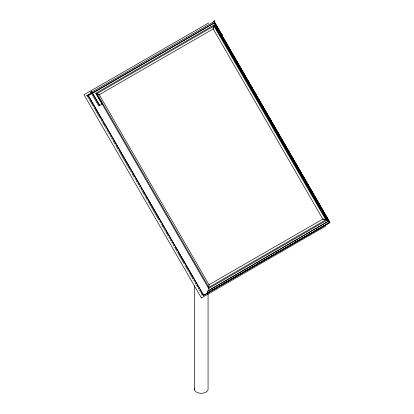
<?xml version="1.0" encoding="UTF-8"?>
<svg xmlns="http://www.w3.org/2000/svg" width="414" height="414" viewBox="0 0 414 414"><rect width="100%" height="100%" fill="white"/><g stroke="black" fill="none" stroke-linecap="round" stroke-linejoin="round"><path stroke-width="0.62" d="M102.537 103.842L98.78 106.01L90.764 92.12L91.447 91.758L91.861 92.053L214.276 21.445L214.488 20.705L213.759 21.259L329.875 222.421L203.662 295.322L203.709 295.037M326.16 224.372L329.611 222.365L218.809 30.445M208.884 287.347L208.951 284.785L322.941 219.042L325.839 219.824L208.884 287.347L96.995 93.554L213.95 26.03L325.839 219.824M214.369 22.92L92.653 92.907M208.734 288.253L208.635 288.501L95.872 93.191L96.141 93.233M214.442 20.995L213.784 21.295M201.918 295.275L203.641 294.131M213.95 26.03L213.101 29.042L213.691 26.605M208.335 289.448L208.377 289.122M202.275 294.613L203.258 294.173M214.209 22.905L328.607 221.081L207.233 291.358L328.726 221.081L214.286 22.863M91.675 93.652L88.249 95.629L203.595 295.415L329.979 222.494L214.638 22.656L92.731 93.041M206.757 293.309L329.875 222.421M206.845 293.485L206.829 293.593M201.354 297.852L84.006 94.734L208.791 22.848M90.79 92.182L91.08 92.41M91.158 93.166L86.645 95.618M88.767 98.454L87.152 95.655L91.064 93.398M221.516 35.149L220.274 35.868L213.991 24.99L95.82 93.217L102.098 104.095M221.676 35.055L222.499 34.579M208.651 288.501L326.832 220.264M207.642 292.672L208.759 292.025M235.628 276.511L237.31 275.543M258.579 263.263L259.702 262.616M266.419 258.734L267.537 258.088M276.495 252.918L277.613 252.271M294.411 242.578L296.088 241.605M317.362 229.325L318.48 228.678M207.052 293.107L209.65 291.637M209.841 291.497L211.823 290.385M212.071 290.209L214.669 288.739M215.684 288.154L219.694 285.841M220.703 285.256L224.714 282.943M224.9 282.803L230.293 279.719M230.748 279.46L244.803 271.346M245.812 270.761L249.823 268.443M250.004 268.313L254.843 265.545M255.857 264.96L259.868 262.647M260.049 262.512L263.397 260.577M263.666 260.453L268.417 257.679M268.691 257.555L270.466 256.525M270.922 256.266L273.437 254.781M273.711 254.651L278.456 251.883M278.736 251.753L284.977 248.152M285.986 247.567L289.997 245.248M290.162 245.124L300.041 239.452M300.207 239.328L303.555 237.393M303.84 237.258L308.575 234.495M308.865 234.36L313.6 231.597M313.884 231.457L325.15 224.957M201.328 298.028L326.009 225.884M87.152 95.655L87.545 95.675M93.626 92.425L93.926 92.457M329.446 222.421L328.907 221.242M326.693 224.29L326.429 224.228M86.966 95.857L87.561 95.753M99.707 105.472L91.861 92.053L99.634 105.518M327.148 220.548L327.479 220.662L220.512 35.387M99.169 94.775L96.995 93.554M97.368 93.859L99.122 94.759M326.693 220.15L214.095 24.949M90.94 92.218L91.463 91.81L91.965 92.063M325.213 219.767L322.806 219.068L213.184 28.933L99.236 94.718L208.992 284.827M214.261 21.388L222.033 34.848M214.286 22.61L216.548 26.527M217.19 27.645L218.162 29.327M214.261 22.661L216.517 26.579M217.49 28.255L218.131 29.373M218.778 30.491L222.334 36.644M222.98 37.762L225.237 41.679M225.884 42.797L228.145 46.715M228.792 47.833L229.76 49.509M230.407 50.632L231.053 51.75M231.7 52.868L232.668 54.544M233.315 55.662L234.283 57.344M234.929 58.462L235.571 59.58M236.218 60.698L237.186 62.374M237.833 63.497L238.48 64.615M239.126 65.733L240.094 67.41M240.741 68.533L241.388 69.65M242.356 71.327L243.002 72.445M243.649 73.563L247.199 79.716M248.167 81.398L254.626 92.586M255.272 93.704L257.534 97.616M258.181 98.739L259.148 100.416M259.795 101.533L260.442 102.651M261.089 103.769L262.057 105.451M262.704 106.569L263.345 107.687M263.992 108.804L264.965 110.481M265.607 111.604L266.58 113.281M267.221 114.399L267.868 115.516M268.515 116.639L270.777 120.552M271.744 122.228L272.391 123.351M273.038 124.469L276.588 130.622M277.556 132.299L284.02 143.487M284.661 144.605L286.923 148.522M287.57 149.64L288.537 151.317M289.184 152.435L289.831 153.558M290.478 154.676L291.446 156.352M292.093 157.47L292.739 158.588M293.381 159.711L294.354 161.388M294.996 162.505L295.969 164.182M296.61 165.305L297.257 166.423M297.904 167.541L300.166 171.458M301.133 173.135L301.78 174.253M302.427 175.37L304.688 179.288M305.33 180.406L308.885 186.559M309.532 187.677L313.408 194.389M314.05 195.511L316.312 199.424M316.958 200.542L319.22 204.459M319.867 205.577L320.834 207.259M321.481 208.377L322.128 209.494M322.77 210.612L323.743 212.289M324.385 213.412L325.031 214.53M326.004 216.206L326.646 217.324M327.293 218.442L328.261 220.124M99.101 97.885L99.727 98.967M100.348 100.048L100.975 101.13M88.327 95.582L203.631 295.301M89.414 99.572L93.29 106.284M93.931 107.407L100.395 118.595M101.037 119.713L102.01 121.39M102.656 122.508L104.913 126.425M105.56 127.543L106.207 128.666M106.853 129.784L107.821 131.461M108.468 132.578L109.436 134.26M110.083 135.378L110.729 136.496M111.376 137.614L112.344 139.295M112.991 140.413L115.252 144.331M115.899 145.449L118.156 149.366M118.802 150.484L129.784 169.502M130.431 170.625L131.398 172.302M132.045 173.419L134.307 177.337M134.954 178.455L135.601 179.572M136.247 180.695L137.215 182.372M137.862 183.49L138.83 185.167M139.477 186.29L140.123 187.407M140.77 188.525L141.738 190.202M142.385 191.325L144.646 195.237M145.288 196.355L147.55 200.272M148.196 201.39L159.178 220.414M159.825 221.531L160.472 222.649M161.439 224.331L163.701 228.249M164.348 229.366L164.995 230.484M165.641 231.602L168.224 236.078M168.871 237.196L169.512 238.314M170.159 239.437L171.132 241.114M171.774 242.231L172.421 243.349M173.068 244.472L174.035 246.149M174.682 247.267L176.944 251.184M177.59 252.302L184.375 264.049M185.017 265.172L188.572 271.325M189.219 272.443L193.095 279.155M193.742 280.273L194.383 281.396M195.03 282.514L196.003 284.19M196.645 285.308L197.618 286.99M198.259 288.108L198.906 289.226M199.553 290.343L200.521 292.025M201.168 293.143L201.815 294.261M208.066 293.671L208.066 389.377A6.795 3.923 0 0 1 200.386 393.269A6.795 3.923 0 0 1 194.715 388.363M194.482 285.914L194.482 389.377"/></g></svg>
